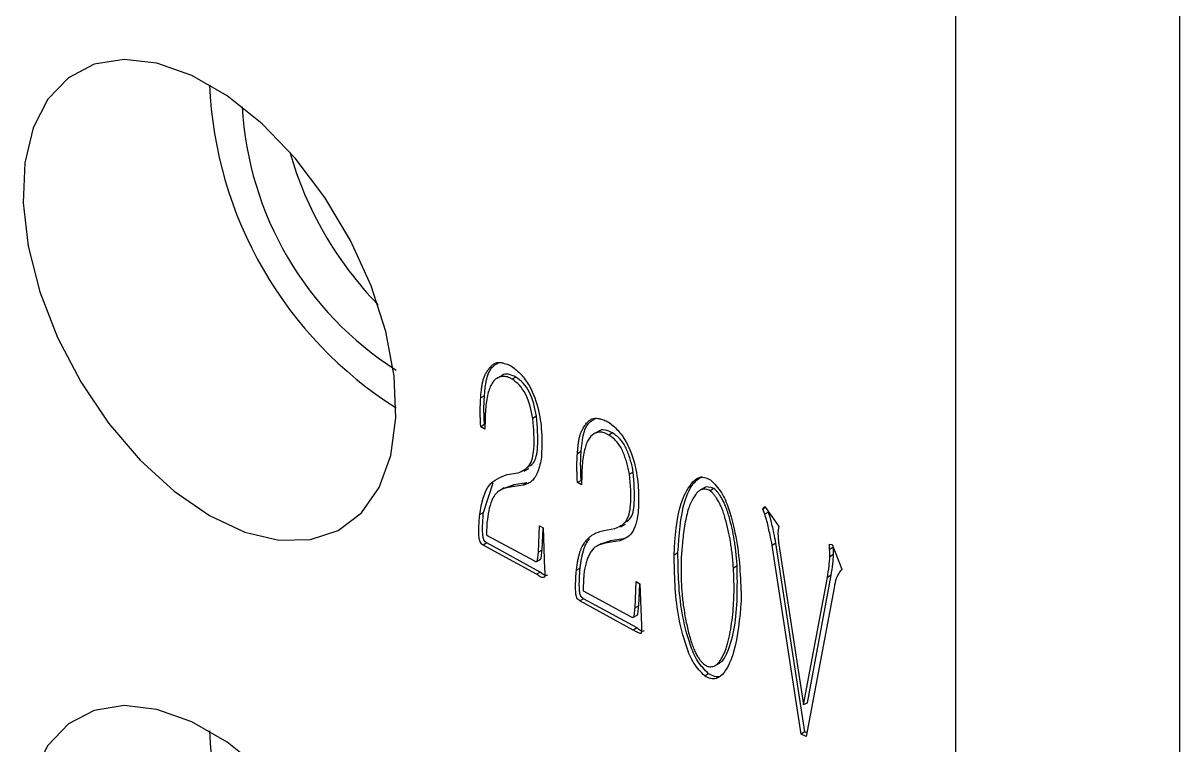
# Model space of a CAD drawing. Extents: x 2 to 292, y 3 to 207.
# Drawn here: x 281.831 to 286.214, y 126.74 to 129.476 of the extents above; entities that cross this region are included whole.
import ezdxf

# ---------------------------------------------------------------- set-up
doc = ezdxf.new("R2010")
doc.units = 0
doc.linetypes.add('SLD-实线', pattern=[0])
doc.layers.get('0').update_dxf_attribs({"linetype": 'CONTINUOUS'})

msp = doc.modelspace()

# ---------------------------------------------------------------- linework, layer by layer
at = {"color": 7, "linetype": 'SLD-实线'}
for p, q in [((286.21380644, 121.15883069), (286.21380644, 168.51819642)), ((285.3652783, 120.66898582), (285.3652783, 168.02835155)), ((283.64310486, 128.13959013), (283.62542718, 128.12938502)), ((283.69775908, 128.13417031), (283.68361693, 128.12600622)), ((283.57872795, 128.06317084), (283.5645858, 128.05500676)), ((283.57872795, 127.95390388), (283.5645858, 127.9457398)), ((283.58033374, 127.95297688), (283.57872795, 127.95390388)), ((283.5808587, 127.9751463), (283.57995465, 127.93686755)), ((283.77610796, 127.9855893), (283.76196582, 127.97742521)), ((283.57995465, 127.93686755), (283.5645858, 127.9457398)), ((284.00954009, 127.92805157), (283.99186242, 127.91784646)), ((284.06419432, 127.92263175), (284.05005217, 127.91446766)), ((283.94516319, 127.85163228), (283.93102104, 127.8434682)), ((283.72902203, 127.77810469), (283.7466997, 127.78830979)), ((284.14254531, 127.77404952), (284.12840316, 127.76588543)), ((283.57465867, 127.62149483), (283.61151398, 127.73324983)), ((283.66433054, 127.76479914), (283.70606645, 127.77132722)), ((283.739495, 127.73303796), (283.68962263, 127.72546394)), ((283.739495, 127.73303796), (283.72535285, 127.72487387)), ((283.94516319, 127.74236532), (283.93102104, 127.73420124)), ((283.94638989, 127.72532899), (283.93102104, 127.73420124)), ((283.94677109, 127.7414371), (283.94516319, 127.74236532)), ((283.94729394, 127.76360774), (283.94638989, 127.72532899)), ((283.65292296, 127.71381578), (283.63524529, 127.70361068)), ((283.68962263, 127.72546394), (283.65148816, 127.7121261)), ((283.68962263, 127.72546394), (283.67548049, 127.71729985)), ((283.72535285, 127.72487387), (283.67548049, 127.71729985)), ((284.41121853, 127.71416557), (284.39354085, 127.70396047)), ((284.44795823, 127.71170319), (284.43381609, 127.7035391)), ((284.63345728, 127.63404787), (284.64053795, 127.6440538)), ((284.64053795, 127.6440538), (284.69447959, 127.56837272)), ((283.57465867, 127.62149483), (283.56051653, 127.61333074)), ((284.64352679, 127.63986088), (284.63345728, 127.63404787)), ((284.64053795, 127.61465004), (284.63345728, 127.63404787)), ((284.65468009, 127.62281413), (284.64053795, 127.61465004)), ((284.65468009, 127.62281413), (284.65363485, 127.62567946)), ((283.5880911, 127.58331877), (283.58598165, 127.53529626)), ((283.78336167, 127.47059148), (283.78743094, 127.57054832)), ((283.78743094, 127.57054832), (283.80159439, 127.56237193)), ((283.79750381, 127.47875556), (283.80092403, 127.56275966)), ((283.80159439, 127.56237193), (283.80671734, 127.40438838)), ((284.03076577, 127.55326058), (284.0725038, 127.55978744)), ((284.09545727, 127.56656613), (284.11313494, 127.57677123)), ((283.58598165, 127.53529626), (283.76799282, 127.4371832)), ((284.05605787, 127.51392538), (284.0179234, 127.50058754)), ((284.05605787, 127.51392538), (284.04191572, 127.50576129)), ((284.09178809, 127.51333531), (284.04191572, 127.50576129)), ((284.10593023, 127.5214994), (284.05605787, 127.51392538)), ((284.10593023, 127.5214994), (284.09178809, 127.51333531)), ((283.58791807, 127.50579134), (283.57377592, 127.49762726)), ((283.77612927, 127.38672695), (283.57377592, 127.49762726)), ((283.79027141, 127.39489104), (283.58791807, 127.50579134)), ((283.79750381, 127.47875556), (283.78336167, 127.47059148)), ((284.01936031, 127.50227601), (284.00168264, 127.4920709)), ((284.31159842, 127.4674942), (284.29745628, 127.45933011)), ((284.68315872, 127.50424056), (284.66901657, 127.49607647)), ((284.77885548, 126.78089638), (284.66901657, 127.49607647)), ((284.79299762, 126.78906046), (284.68315872, 127.50424056)), ((284.69749309, 127.47615745), (284.7880477, 126.89181653)), ((284.88568299, 127.50027266), (284.89683293, 127.49957773)), ((284.88673876, 127.48087305), (284.88568299, 127.50027266)), ((284.89683293, 127.49957773), (284.93239223, 127.40632155)), ((283.77639058, 127.43545622), (283.79053272, 127.44362031)), ((284.90178496, 127.46137218), (284.88764281, 127.4532081)), ((283.79027141, 127.39489104), (283.77612927, 127.38672695)), ((283.94109602, 127.40995505), (283.92695387, 127.40179097)), ((284.53640339, 127.418623), (284.52226125, 127.41045892)), ((284.80218985, 126.89998062), (284.89274446, 127.38324929)), ((284.89274446, 127.38324929), (284.87860232, 127.3750852)), ((283.95452634, 127.37178021), (283.95241689, 127.3237577)), ((284.14979901, 127.2590517), (284.15386618, 127.35900976)), ((284.15386618, 127.35900976), (284.16802963, 127.35083337)), ((284.16394116, 127.26721579), (284.16735926, 127.3512211)), ((284.16802963, 127.35083337), (284.17315258, 127.19284982)), ((284.7880477, 126.89181653), (284.87860232, 127.3750852)), ((284.90391361, 127.33576617), (284.79723782, 126.77150243)), ((283.95435541, 127.29425157), (283.94021327, 127.28608748)), ((283.95241689, 127.3237577), (284.13443016, 127.22564343)), ((284.15670876, 127.18335126), (283.95435541, 127.29425157)), ((284.14256661, 127.17518717), (283.94021327, 127.28608748)), ((284.16394116, 127.26721579), (284.14979901, 127.2590517)), ((284.14282581, 127.22391766), (284.15696796, 127.23208175)), ((284.15670876, 127.18335126), (284.14256661, 127.17518717)), ((284.45123146, 127.03972649), (284.46890913, 127.04993159)), ((284.42761816, 127.0093852), (284.41347602, 127.00122112)), ((284.80218985, 126.89998062), (284.7880477, 126.89181653)), ((284.79299762, 126.78906046), (284.77885548, 126.78089638)), ((284.79723782, 126.77150243), (284.77885548, 126.78089638)), ((284.79989285, 126.78553743), (284.79299762, 126.78906046))]:
    msp.add_line(p, q, dxfattribs=at)
at = {"color": 8, "linetype": 'SLD-实线'}
msp.add_line((284.90085812, 127.48902398), (284.88673876, 127.48087305), dxfattribs=at)
at = {"color": 7, "linetype": 'SLD-实线', "flags": 128}
for points in [[(282.53685176, 127.60931679), (282.67067222, 127.54681929), (282.79965633, 127.51609288), (282.91914264, 127.51824799), (283.02481112, 127.55320634), (283.11284324, 127.61970461), (283.18005903, 127.71533821), (283.22402662, 127.8366526), (283.24315708, 127.97926369), (283.23676129, 128.13801368), (283.20506897, 128.30716807), (283.1492244, 128.48061285), (283.07124851, 128.65207714), (282.97395673, 128.81536677), (282.8608662, 128.96457845), (282.73606727, 129.09431753), (282.60406756, 129.19989754), (282.46963808, 129.27750203), (282.33763625, 129.32432686), (282.21283733, 129.33867755), (282.09974785, 129.32003682), (282.00245607, 129.26907789), (281.92448018, 129.18764264), (281.86863561, 129.07867463), (281.83694223, 128.94611202), (281.83054645, 128.79474645), (281.84967795, 128.6300472), (281.89364555, 128.45796891), (281.96086029, 128.28473021), (282.04889241, 128.11659222), (282.15456088, 127.95963164), (282.2740472, 127.81952057), (282.4030313, 127.70132511), (282.53685176, 127.60931679)], [(282.53685176, 125.15969425), (282.67067222, 125.09719798), (282.79965633, 125.06647156), (282.91914264, 125.06862424), (283.02481112, 125.10358259), (283.11284324, 125.17008086), (283.18005903, 125.26571568), (283.22402662, 125.38703006), (283.24315708, 125.52964116), (283.23676129, 125.68839114), (283.20506897, 125.85754554), (283.1492244, 126.03099032), (283.07124851, 126.20245461), (282.97395673, 126.36574424), (282.8608662, 126.51495592), (282.73606727, 126.64469499), (282.60406756, 126.75027501), (282.46963808, 126.8278795), (282.33763625, 126.87470432), (282.21283733, 126.88905502), (282.09974785, 126.87041428), (282.00245607, 126.81945536), (281.92448018, 126.73802011), (281.86863561, 126.6290521), (281.83694223, 126.49648949), (281.83054645, 126.34512392), (281.84967795, 126.18042466), (281.89364555, 126.00834638), (281.96086029, 125.83510646), (282.04889241, 125.66696847), (282.15456088, 125.51000789), (282.2740472, 125.36989926), (282.4030313, 125.25170379), (282.53685176, 125.15969425)]]:
    msp.add_lwpolyline(points, dxfattribs=at)
at = {"color": 7, "linetype": 'SLD-实线'}
for centre, radius, start, end in [((284.05956, 129.30489759), 1.52398969, 182.35041902, 237.64420837), ((283.92632726, 129.22866075), 1.26758681, 183.18277036, 237.43057949), ((284.15951137, 129.36259818), 1.37073737, 195.89325573, 224.10142237), ((284.05956141, 126.85527587), 1.52399113, 182.35044757, 237.64417981)]:
    msp.add_arc(centre, radius, start, end, dxfattribs=at)
for points, knots in [([(283.5645854, 128.05500689), (283.56498137, 128.06139609), (283.56574711, 128.07375206), (283.56776802, 128.09103048), (283.57010683, 128.10677271), (283.5731475, 128.12109401), (283.57725595, 128.13445487), (283.58310477, 128.14690271), (283.59039935, 128.15914962), (283.5990177, 128.17068992), (283.60847407, 128.18081465), (283.61908845, 128.1873685), (283.63019726, 128.19062131), (283.64201678, 128.18955066), (283.65336522, 128.18657665), (283.66371408, 128.18341632), (283.67301355, 128.18001434), (283.67888884, 128.17683253), (283.68165713, 128.17533331)], [0, 0, 0, 0, 0.07740760681, 0.14969744017, 0.21691272392, 0.27932054814, 0.34162917522, 0.40838272785, 0.47982778275, 0.55725906342, 0.63335326623, 0.70132776241, 0.76239220845, 0.81936919893, 0.87292626101, 0.92087217803, 0.96271472359, 0.99999581054, 0.99999581054, 0.99999581054, 0.99999581054]), ([(283.57872795, 128.06317084), (283.58268327, 128.10512778), (283.58802037, 128.16174226), (283.62269542, 128.18371723), (283.63167282, 128.18940657)], [0, 0, 0, 0, 0.7410991652, 1, 1, 1, 1]), ([(283.68165711, 128.17533392), (283.69391019, 128.16579722), (283.71845546, 128.14669339), (283.75942406, 128.08822694), (283.78711022, 128.00558801), (283.79793492, 127.91433613), (283.79565307, 127.85850721), (283.79451161, 127.83057984)], [0, 0, 0, 0, 0.124710206, 0.2498182268, 0.4986469177, 0.7492075851, 1, 1, 1, 1]), ([(283.6836168, 128.12600648), (283.6806, 128.12778371), (283.67458279, 128.13132851), (283.6656204, 128.13493292), (283.65690325, 128.13667449), (283.64545249, 128.13732061), (283.63222089, 128.13384922), (283.61829364, 128.12512663), (283.60680588, 128.11129085), (283.59796118, 128.09267866), (283.59131062, 128.06949653), (283.58591167, 128.04232961), (283.58236657, 128.01044621), (283.58137613, 127.98726957), (283.58085805, 127.97514645)], [0, 0, 0, 0, 0.03911129314, 0.0780102157, 0.11696915486, 0.15780207555, 0.24061719628, 0.32727980239, 0.41766615047, 0.51309344661, 0.61641197645, 0.73285912508, 0.86026530644, 1, 1, 1, 1]), ([(283.69775908, 128.13417031), (283.68827853, 128.13852538), (283.66927436, 128.1472553), (283.6493508, 128.14614039), (283.64333415, 128.13839226), (283.64238444, 128.13716925)], [0, 0, 0, 0, 0.4560323004, 0.9141365276, 1, 1, 1, 1]), ([(283.76196582, 127.97742521), (283.75563107, 128.00867394), (283.74681219, 128.05217667), (283.71222242, 128.10552796), (283.69316459, 128.11917119), (283.68361693, 128.12600622)], [0, 0, 0, 0, 0.55996240925, 0.77954840109, 1, 1, 1, 1]), ([(283.77610796, 127.9855893), (283.76977322, 128.01683803), (283.76095433, 128.06034076), (283.72636457, 128.11369205), (283.70730674, 128.12733528), (283.69775908, 128.13417031)], [0, 0, 0, 0, 0.55996240925, 0.77954840109, 1, 1, 1, 1]), ([(283.5645854, 127.9457404), (283.56426874, 127.95154784), (283.56366505, 127.96261924), (283.56304212, 127.97829232), (283.56277905, 127.99219381), (283.56251552, 128.00910835), (283.56292195, 128.03001323), (283.56401326, 128.04641029), (283.5645854, 128.05500689)], [0, 0, 0, 0, 0.1545900631, 0.2947137172, 0.4204170565, 0.5317754468, 0.7545206276, 1, 1, 1, 1]), ([(283.57872754, 127.95390448), (283.57841088, 127.95971192), (283.57780718, 127.97078333), (283.57718425, 127.98645641), (283.57692119, 128.00035789), (283.57665765, 128.01727243), (283.57706409, 128.03817731), (283.57815539, 128.05457437), (283.57872754, 128.06317097)], [0, 0, 0, 0, 0.1545900631, 0.2947137172, 0.4204170565, 0.5317754468, 0.7545206276, 1, 1, 1, 1]), ([(283.70606645, 127.77132722), (283.72214399, 127.77829301), (283.75454624, 127.79233168), (283.77111673, 127.87184135), (283.7654348, 127.93739989), (283.76196582, 127.97742521)], [0, 0, 0, 0, 0.2772346659, 0.5587315751, 1, 1, 1, 1]), ([(283.74117665, 127.79348093), (283.74902289, 127.79741409), (283.77258177, 127.80922371), (283.78440288, 127.88112929), (283.77925244, 127.94599001), (283.77610796, 127.9855893)], [0, 0, 0, 0, 0.1628196318, 0.4888780009, 1, 1, 1, 1]), ([(283.93102131, 127.84346795), (283.93141727, 127.84985714), (283.93218301, 127.86221311), (283.93420392, 127.87949154), (283.93654273, 127.89523376), (283.9395834, 127.90955507), (283.94369185, 127.92291592), (283.94954067, 127.93536377), (283.95683525, 127.94761067), (283.9654536, 127.95915098), (283.97490997, 127.9692757), (283.98552435, 127.97582955), (283.99663317, 127.97908236), (284.00845268, 127.97801172), (284.01980113, 127.97503771), (284.03014998, 127.97187738), (284.03944976, 127.96847529), (284.04532536, 127.96529325), (284.04809396, 127.96379386)], [0, 0, 0, 0, 0.0774076068, 0.1496974402, 0.2169127239, 0.2793205481, 0.3416291752, 0.4083827279, 0.4798277827, 0.5572590634, 0.6333532662, 0.7013277624, 0.7623922084, 0.8193691989, 0.872926261, 0.920872178, 0.9627147236, 1, 1, 1, 1]), ([(283.94516319, 127.85163228), (283.94911851, 127.89358922), (283.95445561, 127.9502037), (283.98913066, 127.97217867), (283.99810806, 127.97786801)], [0, 0, 0, 0, 0.7410991652, 1, 1, 1, 1]), ([(284.04809445, 127.96379415), (284.0603467, 127.95425764), (284.08489153, 127.93515323), (284.12586161, 127.87668888), (284.15354474, 127.79404881), (284.16437035, 127.70279763), (284.16208837, 127.64696866), (284.16094685, 127.61904128)], [0, 0, 0, 0, 0.1247038679, 0.2498182787, 0.4986446473, 0.7492064493, 1, 1, 1, 1]), ([(284.05005271, 127.91446754), (284.04703591, 127.91624476), (284.04101869, 127.91978957), (284.03205631, 127.92339398), (284.02333916, 127.92513555), (284.01188839, 127.92578166), (283.99865679, 127.92231028), (283.98472955, 127.91358768), (283.97324178, 127.89975191), (283.96439708, 127.88113971), (283.95774653, 127.85795759), (283.95234758, 127.83079067), (283.94880247, 127.79890727), (283.94781203, 127.77573062), (283.94729395, 127.7636075)], [0, 0, 0, 0, 0.03911129314, 0.0780102157, 0.11696915486, 0.15780207555, 0.24061719628, 0.32727980239, 0.41766615047, 0.51309344661, 0.61641197645, 0.73285912508, 0.86026530644, 1, 1, 1, 1]), ([(284.06419432, 127.92263175), (284.05471337, 127.92698746), (284.03570897, 127.93571841), (284.01579001, 127.93459675), (284.00977012, 127.92685326), (284.00881968, 127.92563069)], [0, 0, 0, 0, 0.4560367143, 0.9141172511, 1, 1, 1, 1]), ([(284.12840249, 127.76588638), (284.1269185, 127.77337735), (284.12402424, 127.78798721), (284.11854624, 127.80978879), (284.1114553, 127.83085844), (284.10386551, 127.85109825), (284.09435695, 127.87046893), (284.08169139, 127.88775028), (284.06672876, 127.90305252), (284.05578397, 127.9105444), (284.05005271, 127.91446754)], [0, 0, 0, 0, 0.1376383355, 0.2684404599, 0.3945672022, 0.5156648369, 0.6323150572, 0.746084726, 0.8670365612, 1, 1, 1, 1]), ([(284.14254462, 127.77405046), (284.14106064, 127.78154143), (284.13816638, 127.79615129), (284.13268837, 127.81795288), (284.12559743, 127.83902252), (284.11800765, 127.85926233), (284.10849908, 127.87863301), (284.09583353, 127.89591436), (284.0808709, 127.91121661), (284.06992611, 127.91870848), (284.06419484, 127.92263162)], [0, 0, 0, 0, 0.1376383355, 0.2684404599, 0.3945672022, 0.5156648369, 0.6323150572, 0.746084726, 0.8670365612, 1, 1, 1, 1]), ([(283.79451188, 127.83057979), (283.7928998, 127.82101851), (283.7896516, 127.80175331), (283.78265534, 127.78033946), (283.77613054, 127.76475554), (283.77067547, 127.75493781), (283.76484678, 127.74682334), (283.75641852, 127.73811346), (283.74354747, 127.73013415), (283.73162035, 127.72668567), (283.72535313, 127.72487363)], [0, 0, 0, 0, 0.1863645765, 0.3755097409, 0.4661917656, 0.5497391132, 0.6275700105, 0.698854928, 0.8417605491, 1, 1, 1, 1]), ([(283.93102131, 127.73420146), (283.93070464, 127.74000889), (283.93010095, 127.7510803), (283.92947802, 127.76675338), (283.92921495, 127.78065487), (283.92895142, 127.79756941), (283.92935785, 127.81847429), (283.93044916, 127.83487135), (283.93102131, 127.84346795)], [0, 0, 0, 0, 0.1545900631, 0.2947137172, 0.4204170565, 0.5317754468, 0.7545206276, 1, 1, 1, 1]), ([(283.94516344, 127.74236554), (283.94484678, 127.74817297), (283.94424309, 127.75924438), (283.94362016, 127.77491746), (283.94335709, 127.78881895), (283.94309356, 127.80573349), (283.94349999, 127.82663837), (283.9445913, 127.84303543), (283.94516344, 127.85163203)], [0, 0, 0, 0, 0.1545900631, 0.2947137172, 0.4204170565, 0.5317754468, 0.7545206276, 1, 1, 1, 1]), ([(284.10761189, 127.58194237), (284.11545813, 127.58587553), (284.13901704, 127.59768513), (284.15083776, 127.66959089), (284.14568886, 127.73445077), (284.14254531, 127.77404952)], [0, 0, 0, 0, 0.1628196995, 0.4888782041, 1, 1, 1, 1]), ([(283.56051653, 127.61333074), (283.568319, 127.65630235), (283.58227145, 127.73314451), (283.63922604, 127.75511498), (283.66433054, 127.76479914)], [0, 0, 0, 0, 0.55921904685, 1, 1, 1, 1]), ([(284.0725038, 127.55978744), (284.08858049, 127.56675387), (284.12098142, 127.580794), (284.13755172, 127.66030277), (284.13187125, 127.72586057), (284.12840316, 127.76588543)], [0, 0, 0, 0, 0.27723017242, 0.55872897146, 1, 1, 1, 1]), ([(284.29745628, 127.45933011), (284.30139968, 127.52887366), (284.30731317, 127.63316056), (284.35257942, 127.72067011), (284.38402781, 127.75459337), (284.41179904, 127.75595834), (284.42718738, 127.7487892), (284.43486976, 127.74521013)], [0, 0, 0, 0, 0.500407186, 0.7504063046, 0.8751921373, 0.9376917557, 1, 1, 1, 1]), ([(284.31159842, 127.4674942), (284.3161449, 127.53597035), (284.32296275, 127.6386566), (284.36344128, 127.73021553), (284.39217742, 127.75111371), (284.40048613, 127.75715616)], [0, 0, 0, 0, 0.5872693177, 0.880664009, 1, 1, 1, 1]), ([(284.43486976, 127.74521013), (284.44990645, 127.7298625), (284.48007913, 127.6990659), (284.51254487, 127.61421505), (284.54608519, 127.47376561), (284.54951041, 127.36144713), (284.55179354, 127.28657924)], [0, 0, 0, 0, 0.1239050124, 0.2486282203, 0.499159703, 1, 1, 1, 1]), ([(283.67548049, 127.71729985), (283.66073887, 127.71409547), (283.63129875, 127.70769607), (283.5985451, 127.66152747), (283.59205643, 127.6129843), (283.5880911, 127.58331877)], [0, 0, 0, 0, 0.28058784905, 0.56035542314, 1, 1, 1, 1]), ([(284.43381596, 127.70353919), (284.43149211, 127.70468544), (284.42660888, 127.70709413), (284.41915418, 127.70875901), (284.41124193, 127.7092007), (284.40254924, 127.70849571), (284.39349394, 127.7045376), (284.3843505, 127.69637014), (284.37488943, 127.68399687), (284.3650146, 127.66774257), (284.35557946, 127.64732213), (284.34756308, 127.62232129), (284.34063588, 127.59343157), (284.33541814, 127.56122214), (284.33120325, 127.52840427), (284.32791681, 127.49716738), (284.32539909, 127.46863636), (284.32443194, 127.45025719), (284.3239756, 127.44158509)], [0, 0, 0, 0, 0.0217120379, 0.0456247166, 0.0723052867, 0.1028056921, 0.138738341, 0.1841016935, 0.2406053112, 0.3077652417, 0.3841068001, 0.467357697, 0.5586324363, 0.657765903, 0.75631126, 0.8465280996, 0.9275853118, 1, 1, 1, 1]), ([(284.44795823, 127.71170319), (284.43390575, 127.71662598), (284.41871295, 127.72194824), (284.41054042, 127.71313156), (284.40992702, 127.71246981)], [0, 0, 0, 0, 0.9249436011, 1, 1, 1, 1]), ([(284.52226081, 127.41045927), (284.52153415, 127.4194074), (284.5201237, 127.43677559), (284.51764402, 127.46213143), (284.514567, 127.48611179), (284.51023126, 127.51596968), (284.50323224, 127.55283327), (284.49359159, 127.58964733), (284.48527664, 127.61804046), (284.4781297, 127.6371147), (284.4708607, 127.65399697), (284.46278301, 127.66834111), (284.4549203, 127.68042419), (284.44752002, 127.69033472), (284.44060814, 127.69830587), (284.43595372, 127.70189207), (284.43381596, 127.70353919)], [0, 0, 0, 0, 0.09305962558, 0.1806273922, 0.26159623598, 0.33719183239, 0.4826061386, 0.62800407823, 0.69713751885, 0.75885999385, 0.81318996579, 0.86174906003, 0.90424461184, 0.9411020322, 0.97294840772, 1, 1, 1, 1]), ([(284.53640295, 127.41862335), (284.53567628, 127.42757148), (284.53426583, 127.44493967), (284.53178615, 127.47029551), (284.52870914, 127.49427588), (284.5243734, 127.52413376), (284.51737438, 127.56099735), (284.50773372, 127.59781141), (284.49941877, 127.62620454), (284.49227183, 127.64527878), (284.48500283, 127.66216105), (284.47692514, 127.67650519), (284.46906244, 127.68858828), (284.46166216, 127.6984988), (284.45475027, 127.70646996), (284.45009586, 127.71005615), (284.4479581, 127.71170327)], [0, 0, 0, 0, 0.09305962558, 0.1806273922, 0.26159623598, 0.33719183239, 0.4826061386, 0.62800407823, 0.69713751885, 0.75885999385, 0.81318996579, 0.86174906003, 0.90424461184, 0.9411020322, 0.97294840772, 1, 1, 1, 1]), ([(283.57377592, 127.49762726), (283.5715744, 127.49886445), (283.56719124, 127.50132767), (283.5617456, 127.50944992), (283.55946142, 127.51785175), (283.55758572, 127.5335901), (283.5570663, 127.56610623), (283.55913636, 127.59443989), (283.56051653, 127.61333074)], [0, 0, 0, 0, 0.0628215941, 0.1250760724, 0.187596688, 0.250112044, 0.5000286967, 1, 1, 1, 1]), ([(283.58791807, 127.50579134), (283.58571655, 127.50702854), (283.58133338, 127.50949175), (283.57588774, 127.51761401), (283.57360356, 127.52601583), (283.57172786, 127.54175419), (283.57120844, 127.57427031), (283.5732785, 127.60260398), (283.57465867, 127.62149483)], [0, 0, 0, 0, 0.0628215941, 0.1250760724, 0.187596688, 0.250112044, 0.5000286967, 1, 1, 1, 1]), ([(284.16094685, 127.61904128), (284.15564455, 127.58970725), (284.14619437, 127.53742585), (284.10838388, 127.52068376), (284.09178809, 127.51333531)], [0, 0, 0, 0, 0.5610797146, 1, 1, 1, 1]), ([(284.66901657, 127.49607647), (284.6664596, 127.50937819), (284.66224783, 127.53128829), (284.65513206, 127.56210259), (284.64936227, 127.58817902), (284.6434788, 127.60582815), (284.64053795, 127.61465004)], [0, 0, 0, 0, 0.3400324674, 0.5600891133, 0.7801111811, 1, 1, 1, 1]), ([(284.68315872, 127.50424056), (284.68060174, 127.51754227), (284.67638998, 127.53945237), (284.6692742, 127.57026668), (284.66350442, 127.5963431), (284.65762094, 127.61399224), (284.65468009, 127.62281413)], [0, 0, 0, 0, 0.3400324674, 0.5600891133, 0.7801111811, 1, 1, 1, 1]), ([(283.92695315, 127.40179085), (283.92770461, 127.40792008), (283.92915219, 127.41972712), (283.93209546, 127.43622653), (283.93523347, 127.45130731), (283.93863903, 127.46491719), (283.94239861, 127.47692421), (283.94650218, 127.48731792), (283.95075615, 127.49641561), (283.95714585, 127.50579691), (283.96526666, 127.5153556), (283.97450363, 127.52538462), (283.98339704, 127.53328117), (283.99502115, 127.54090647), (284.01075797, 127.54746941), (284.02397791, 127.55129529), (284.03076661, 127.55325995)], [0.00000258658, 0.00000258658, 0.00000258658, 0.00000258658, 0.07882078722, 0.1518361971, 0.22038028745, 0.28453552783, 0.34308129597, 0.39683600762, 0.44662441799, 0.49237379784, 0.5753254167, 0.64967116641, 0.71503434884, 0.77269350618, 0.88327362023, 0.99999734262, 0.99999734262, 0.99999734262, 0.99999734262]), ([(284.69447966, 127.56837247), (284.69361016, 127.56442458), (284.69197268, 127.55698977), (284.69058137, 127.54508655), (284.69092463, 127.53141037), (284.69228562, 127.51534452), (284.6948993, 127.49638992), (284.69660158, 127.48311164), (284.69749311, 127.4761574)], [0, 0, 0, 0, 0.1497219141, 0.2819623213, 0.4190473095, 0.5912415873, 0.785920572, 1, 1, 1, 1]), ([(283.94109528, 127.40995493), (283.94184675, 127.41608416), (283.94329433, 127.4278912), (283.9462376, 127.44439062), (283.9493756, 127.4594714), (283.95278117, 127.47308128), (283.95654074, 127.48508829), (283.96064431, 127.495482), (283.96489829, 127.5045797), (283.97073939, 127.51315555), (283.97521721, 127.51856691), (283.97795101, 127.52171048)], [0.00000258658, 0.00000258658, 0.00000258658, 0.00000258658, 0.07882078722, 0.1518361971, 0.22038028745, 0.28453552783, 0.34308129597, 0.39683600762, 0.44662441799, 0.49237379784, 0.56000088686, 0.56000088686, 0.56000088686, 0.56000088686]), ([(283.76799349, 127.43718314), (283.77032902, 127.43598567), (283.77443114, 127.43388242), (283.77837352, 127.43656956), (283.77925105, 127.44212283), (283.78080817, 127.44867737), (283.78196579, 127.45869295), (283.7828588, 127.46630232), (283.7833621, 127.4705909)], [0, 0, 0, 0, 0.1543175334, 0.2710428951, 0.3635619798, 0.5145147121, 0.7263841821, 1, 1, 1, 1]), ([(283.79026087, 127.44415443), (283.79079833, 127.44431266), (283.79429285, 127.4453415), (283.79431895, 127.46058857), (283.79622945, 127.47148636), (283.79750381, 127.47875556)], [0, 0, 0, 0, 0.0570639315, 0.3710297838, 1, 1, 1, 1]), ([(284.04191638, 127.50576139), (284.03556111, 127.50444797), (284.02351029, 127.50195747), (284.00741913, 127.495815), (283.99391329, 127.48735185), (283.98370487, 127.47526639), (283.9757762, 127.46133701), (283.9687358, 127.44681901), (283.96342065, 127.42940537), (283.95964031, 127.41322911), (283.95706224, 127.39929894), (283.95577084, 127.38929128), (283.95472174, 127.38039313), (283.95458868, 127.37453093), (283.95452624, 127.37177995)], [0, 0, 0, 0, 0.1211310207, 0.2296875325, 0.3294775053, 0.4277138618, 0.5219775054, 0.6114571941, 0.7044365456, 0.813601545, 0.8692379131, 0.9188805844, 0.9619326001, 1, 1, 1, 1]), ([(284.42761816, 127.0093852), (284.41269111, 127.02474296), (284.38264335, 127.05565772), (284.34985565, 127.14031213), (284.31480604, 127.2813368), (284.31288139, 127.39303569), (284.31159842, 127.4674942)], [0, 0, 0, 0, 0.1234315103, 0.2484643893, 0.4990261291, 1, 1, 1, 1]), ([(284.88764281, 127.4532081), (284.88764099, 127.45828365), (284.88763774, 127.46734754), (284.88701346, 127.47674008), (284.88673876, 127.48087305)], [0, 0, 0, 0, 0.5599742892, 1, 1, 1, 1]), ([(284.90178496, 127.46137218), (284.90178314, 127.46644773), (284.90177989, 127.47551162), (284.90115561, 127.48490417), (284.90088091, 127.48903713)], [0, 0, 0, 0, 0.5599742892, 1, 1, 1, 1]), ([(284.41347602, 127.00122112), (284.39854897, 127.01657887), (284.36850121, 127.04749363), (284.33571351, 127.13214805), (284.3006639, 127.27317271), (284.29873925, 127.3848716), (284.29745628, 127.45933011)], [0, 0, 0, 0, 0.1234315103, 0.2484643893, 0.4990261291, 1, 1, 1, 1]), ([(284.3239756, 127.44158509), (284.32386837, 127.43602154), (284.32364067, 127.42420722), (284.32342412, 127.40530611), (284.32382811, 127.38390195), (284.32451839, 127.35226248), (284.32705266, 127.30997144), (284.3335298, 127.25721632), (284.3427804, 127.20440801), (284.35297372, 127.16132676), (284.36246363, 127.12933219), (284.36974578, 127.10867141), (284.37740686, 127.09095384), (284.38543335, 127.0761934), (284.39355235, 127.06432966), (284.40113986, 127.05482115), (284.40832996, 127.04714889), (284.41314865, 127.04390786), (284.4154339, 127.04237081)], [0, 0, 0, 0, 0.0441073379, 0.093662807, 0.1491336796, 0.2100796536, 0.3386369671, 0.4696695732, 0.5983714956, 0.7197128318, 0.7749316349, 0.8231233084, 0.864355951, 0.8997403197, 0.9302031316, 0.9564806927, 0.9793611349, 1, 1, 1, 1]), ([(284.87860232, 127.3750852), (284.88071359, 127.38936299), (284.88448386, 127.41485994), (284.88667755, 127.44149024), (284.88764281, 127.4532081)], [0, 0, 0, 0, 0.5599801987, 1, 1, 1, 1]), ([(284.89274446, 127.38324929), (284.89485574, 127.39752708), (284.898626, 127.42302403), (284.90081969, 127.44965433), (284.90178496, 127.46137218)], [0, 0, 0, 0, 0.5599801987, 1, 1, 1, 1]), ([(283.80671734, 127.40438838), (283.80683087, 127.40028859), (283.80705765, 127.39209891), (283.80858239, 127.3788077), (283.79773381, 127.37003246), (283.78513474, 127.37976815), (283.77612927, 127.38672695)], [0, 0, 0, 0, 0.18907271941, 0.37768983058, 0.55518987488, 1, 1, 1, 1]), ([(283.81729386, 127.38442717), (283.81659284, 127.38368186), (283.81101068, 127.37774702), (283.7999463, 127.38689334), (283.79027141, 127.39489104)], [0, 0, 0, 0, 0.1255827704, 1, 1, 1, 1]), ([(283.94021327, 127.28608748), (283.93801102, 127.28732494), (283.9336271, 127.28978829), (283.92818083, 127.29791135), (283.92589666, 127.30631319), (283.92402096, 127.32205153), (283.92350126, 127.3545679), (283.92557275, 127.38290069), (283.92695387, 127.40179097)], [0, 0, 0, 0, 0.0628406616, 0.1250937932, 0.1876130566, 0.2501270604, 0.5000383074, 1, 1, 1, 1]), ([(283.95435541, 127.29425157), (283.95215316, 127.29548903), (283.94776924, 127.29795238), (283.94232298, 127.30607543), (283.9400388, 127.31447728), (283.93816311, 127.33021562), (283.93764341, 127.36273198), (283.9397149, 127.39106477), (283.94109602, 127.40995505)], [0, 0, 0, 0, 0.0628406616, 0.1250937932, 0.1876130566, 0.2501270604, 0.5000383074, 1, 1, 1, 1]), ([(284.4154339, 127.04237081), (284.41754953, 127.04118091), (284.42209386, 127.03862502), (284.42920369, 127.036495), (284.4366782, 127.03633624), (284.44496912, 127.03701159), (284.45348658, 127.0405001), (284.46189346, 127.04713403), (284.47013347, 127.05709924), (284.47835133, 127.06976355), (284.48612484, 127.08464383), (284.49308827, 127.10114347), (284.49914831, 127.11882697), (284.50570231, 127.14467833), (284.51244013, 127.17922399), (284.51849223, 127.22266599), (284.52250578, 127.26663442), (284.52417721, 127.30342956), (284.52464214, 127.3330504), (284.52425576, 127.35705808), (284.52352676, 127.38300233), (284.52269205, 127.40110628), (284.52226081, 127.41045927)], [0, 0, 0, 0, 0.0154063132, 0.0330925547, 0.0527727996, 0.0757716275, 0.1025590819, 0.1339949893, 0.1704772757, 0.21311234, 0.2591756181, 0.3052388962, 0.3522812338, 0.4000049795, 0.4983789142, 0.5998907278, 0.6996772142, 0.7921332455, 0.838672043, 0.8885080749, 0.9424002862, 1, 1, 1, 1]), ([(284.46642698, 127.05026403), (284.46870761, 127.05115013), (284.48414675, 127.05714874), (284.50638864, 127.10424213), (284.53876479, 127.21776184), (284.53734796, 127.33827744), (284.53640339, 127.418623)], [0, 0, 0, 0, 0.0241658684, 0.1635948325, 0.4423838513, 1, 1, 1, 1]), ([(284.93239223, 127.40632155), (284.9245997, 127.39562072), (284.91067985, 127.37650575), (284.90598168, 127.34821803), (284.90391361, 127.33576617)], [0, 0, 0, 0, 0.559813676, 1, 1, 1, 1]), ([(284.13443016, 127.22564343), (284.13631908, 127.22462979), (284.1400608, 127.2226219), (284.1460311, 127.22518826), (284.14699405, 127.24015566), (284.14867665, 127.25149077), (284.14979901, 127.2590517)], [0, 0, 0, 0, 0.1263308509, 0.2502455854, 0.4998862941, 1, 1, 1, 1]), ([(284.15669611, 127.23261587), (284.15723357, 127.2327741), (284.1607281, 127.23380294), (284.16075392, 127.24905033), (284.16266584, 127.25994718), (284.16394116, 127.26721579)], [0, 0, 0, 0, 0.0570634617, 0.3710267289, 1, 1, 1, 1]), ([(284.55179354, 127.28657924), (284.54568357, 127.21886408), (284.53651781, 127.11728247), (284.4972734, 127.02283878), (284.46462731, 126.99037345), (284.43673155, 126.98912677), (284.42121804, 126.99719478), (284.41347602, 127.00122112)], [0, 0, 0, 0, 0.5003959729, 0.7506594539, 0.8752140317, 0.9377254977, 1, 1, 1, 1]), ([(284.17315227, 127.19285049), (284.17332353, 127.18973774), (284.17362306, 127.18429355), (284.17376887, 127.17723624), (284.173773, 127.17237835), (284.17370941, 127.16849473), (284.17261598, 127.16569834), (284.17159996, 127.16230771), (284.16763659, 127.1623488), (284.16193952, 127.16491874), (284.15328153, 127.16889875), (284.14648637, 127.17288659), (284.14256661, 127.17518698)], [0, 0, 0, 0, 0.1385018147, 0.24223982001, 0.31935299145, 0.36198120458, 0.42005627651, 0.48784964994, 0.54029480424, 0.64042583394, 0.79257511493, 0.9999841929, 0.9999841929, 0.9999841929, 0.9999841929]), ([(284.18373121, 127.17288739), (284.18303019, 127.17214208), (284.17744803, 127.16620725), (284.16638364, 127.17535356), (284.15670876, 127.18335126)], [0, 0, 0, 0, 0.1255827704, 1, 1, 1, 1]), ([(284.47949882, 127.00631537), (284.47687081, 127.00376838), (284.46959835, 126.99672014), (284.4506286, 126.99770763), (284.43527859, 127.00549761), (284.42761816, 127.0093852)], [0, 0, 0, 0, 0.2208547494, 0.6111671581, 1, 1, 1, 1])]:
    msp.add_open_spline(points, degree=3, knots=knots, dxfattribs=at)

doc.saveas('drawing.dxf')
